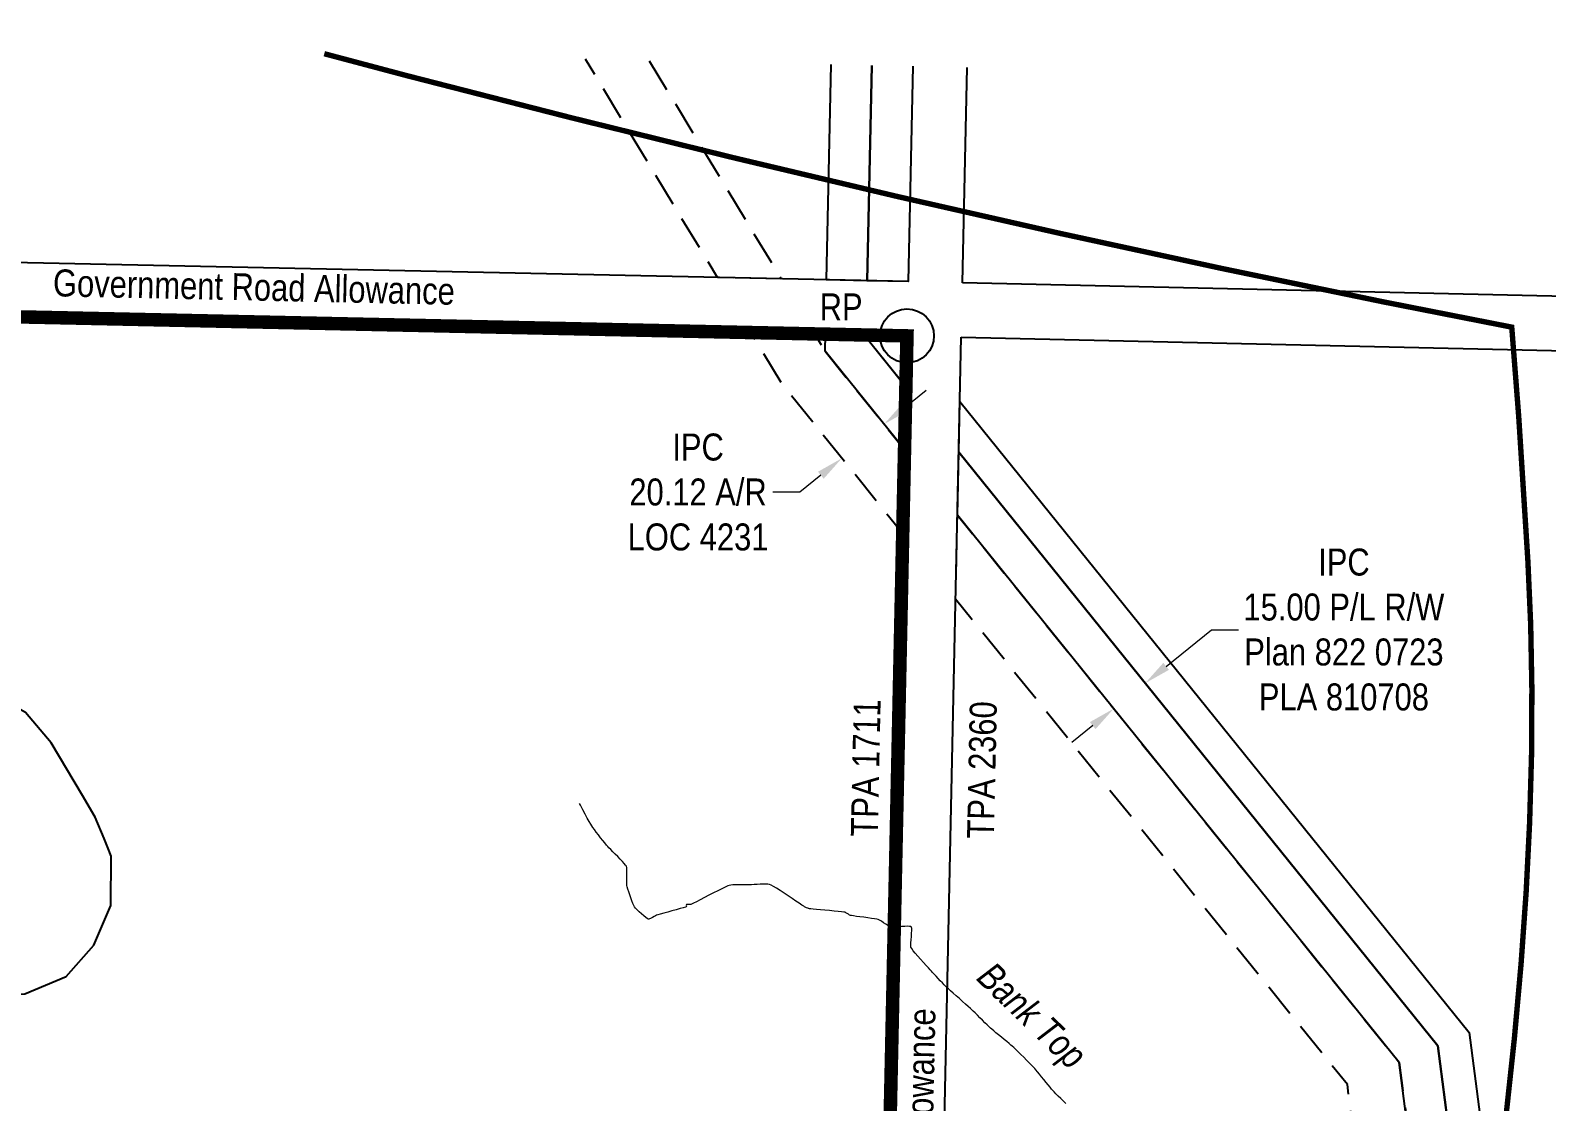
# Model space of a CAD drawing. Extents: x 402313 to 405098, y 6178605 to 6180387.
# Drawn here: x 402912 to 403474, y 6179245 to 6179642 of the extents above; entities that cross this region are included whole.
import ezdxf
from ezdxf.enums import TextEntityAlignment as Align

# ---------------------------------------------------------------- set-up
doc = ezdxf.new("R2010")
doc.units = 0
doc.header["$LTSCALE"] = 5
doc.header["$PDSIZE"] = 0.5
for name, pattern in [('CENTERLINEX3', [5, 2.5, -1, 0.5, -1]), ('DASHDOT2', [12.7, 6.35, -3.175, 0, -3.175]), ('foc-ACCESSROAD', [3.75, 2.5, -1.25])]:
    doc.linetypes.add(name, pattern=pattern)
doc.layers.get('Defpoints').update_dxf_attribs({"color": 9})
for name, color, linetype in [('35', 37, 'Continuous'), ('AS-WILDLIFE', 131, 'DASHDOT2'), ('C-AR', 13, 'foc-ACCESSROAD'), ('C-RW', 13, 'Continuous'), ('L-ROAD-T', 7, 'Continuous'), ('L-SEC', 7, 'Continuous'), ('T-WATER', 160, 'Continuous')]:
    doc.layers.add(name, color=color, linetype=linetype)
doc.layers.add('AS-TRAPPER BOUNDARY', color=7, linetype='CENTERLINEX3', true_color=0xb85c00, transparency=0.6)
doc.layers.add('AS-TRAPPER-T', color=7, linetype='Continuous', true_color=0xc26100)
for name, color, linetype, lineweight in [('C-AR-T', 13, 'Continuous', 9), ('C-RW-T', 13, 'Continuous', 9), ('T-ELEVATION', 48, 'Continuous', 18), ('T-TEXT', 48, 'Continuous', 18)]:
    doc.layers.add(name, color=color, linetype=linetype, lineweight=lineweight)
doc.styles.add('80', font='ARIALN.TTF', dxfattribs={"height": 10})
doc.styles.add('80CG', font='ARIALN.TTF', dxfattribs={"height": 10})
doc.styles.add('80L', font='ARIALN.TTF', dxfattribs={"height": 10})
doc.styles.add('foc-LtypeFont', font='ARIALN.TTF', dxfattribs={"height": 7.35})
doc.linetypes.add('foc-TOPO-flowdirection-NOLINE', pattern='A,0,[">",foc-LtypeFont,S=0.3,R=0,X=0,Y=-0.945],-20,[">",foc-LtypeFont,S=0.3,R=0,X=0,Y=-0.945],0', length=20)
doc.dimstyles.new('Compass 5 000', dxfattribs={"dimscale": 5, "dimtxt": 9, "dimasz": 2, "dimexe": 0.2, "dimexo": 0.0625, "dimgap": 0.5, "dimtad": 0, "dimtih": 1, "dimtoh": 1, "dimzin": 0, "dimdsep": 46, "dimtxsty": '80CG', "dimcen": 0.1, "dimse1": 1, "dimse2": 1, "dimclrd": 256, "dimclrt": 256, "dimaunit": 1, "dimadec": 4, "dimazin": 0, "dimtfac": 0.06, "dimtofl": 0, "dimtmove": 0, "dimatfit": 1, "dimfxl": 0.2, "dimtolj": 1, "dimtzin": 0, "dimlwd": -1, "dimarcsym": 0})

# ---------------------------------------------------------------- blocks, each defined once
blk = doc.blocks.new('RP')
at = {"layer": '35', "color": 3}
blk.add_circle((0, 0), 10, dxfattribs=at)
at = {"layer": '35', "color": 3, "style": '80'}
blk.add_attdef('RP_001', (-32.36, 5.75), '', height=10, dxfattribs=at)
blk = doc.blocks.new('*D492')
at = {"layer": 'C-AR-T', "transparency": 16777216}
for p, q in [((403236.45, 6179502.14), (403244.23, 6179508.42)), ((403205.23, 6179476.94), (403197.45, 6179470.66)), ((403197.45, 6179470.66), (403187.45, 6179470.66))]:
    blk.add_line(p, q, dxfattribs=at)
for points in [[(403235.4, 6179503.44), (403237.5, 6179500.85), (403228.67, 6179495.86)], [(403204.18, 6179478.24), (403206.28, 6179475.64), (403213.01, 6179483.22)]]:
    blk.add_solid(points, dxfattribs=at)
at = {"layer": 'Defpoints', "color": 0, "transparency": 16777216}
for p in [(403218.04, 6179509.03), (403202.38, 6179496.39), (403213.01, 6179483.22)]:
    blk.add_point(p, dxfattribs=at)
at = {"layer": 'C-AR-T', "transparency": 16777216, "insert": (403159.71, 6179470.66), "char_height": 10, "attachment_point": 5, "style": '80CG'}
blk.add_mtext('\\A1;IPC\\P20.12 A/R\\PLOC 4231', dxfattribs=at)
blk = doc.blocks.new('*D496')
at = {"layer": 'C-RW-T', "transparency": 16777216}
for p, q in [((403333.25, 6179406.09), (403350.09, 6179419.68)), ((403350.09, 6179419.68), (403360.09, 6179419.68)), ((403306.03, 6179384.11), (403298.24, 6179377.83))]:
    blk.add_line(p, q, dxfattribs=at)
for points in [[(403332.21, 6179407.39), (403334.3, 6179404.79), (403325.47, 6179399.81)], [(403304.98, 6179385.41), (403307.07, 6179382.81), (403313.81, 6179390.39)]]:
    blk.add_solid(points, dxfattribs=at)
at = {"layer": 'Defpoints', "color": 0, "transparency": 16777216}
for p in [(403325.47, 6179399.81), (403370.92, 6179343.51), (403359.25, 6179334.09)]:
    blk.add_point(p, dxfattribs=at)
at = {"layer": 'C-RW-T', "transparency": 16777216, "insert": (403399.17, 6179419.68), "char_height": 10, "attachment_point": 5, "style": '80CG'}
blk.add_mtext('\\A1;IPC\\P15.00 P/L R/W\\PPlan 822 0723\\PPLA 810708', dxfattribs=at)

msp = doc.modelspace()

# ---------------------------------------------------------------- linework, layer by layer
at = {"layer": 'AS-TRAPPER BOUNDARY', "const_width": 5, "flags": 128}
msp.add_lwpolyline([(403217.622, 6178623.996), (403219.874, 6178723.933), (403237.169, 6179528.604), (402431.657, 6179545.854), (402331.709, 6179547.604)], dxfattribs=at)
at = {"layer": 'AS-WILDLIFE', "const_width": 2, "flags": 128}
msp.add_lwpolyline([(403386.593, 6178620.134), (403386.102, 6178628.326), (403385.304, 6178652.123), (403385.103, 6178676.467), (403385.498, 6178701.394), (403386.49, 6178727.004), (403388.082, 6178753.385), (403390.282, 6178780.668), (403392.946, 6178807.552), (403396.189, 6178835.595), (403400.041, 6178865.055), (403404.565, 6178896.413), (403409.232, 6178926.455), (403414.698, 6178959.761), (403436.224, 6179084.468), (403444.841, 6179136.502), (403449.203, 6179164.618), (403453.024, 6179190.885), (403456.377, 6179215.814), (403459.298, 6179239.663), (403462.379, 6179268.275), (403464.849, 6179295.767), (403466.725, 6179322.33), (403468.016, 6179348.091), (403468.728, 6179373.19), (403468.86, 6179397.669), (403468.413, 6179421.595), (403467.386, 6179445.019), (403463.971, 6179498.777), (403461.388, 6179531.851), (403413.589, 6179541.256), (403353.895, 6179553.603), (403293.918, 6179566.609), (403233.682, 6179580.268), (403173.208, 6179594.576), (403112.517, 6179609.526), (403051.634, 6179625.114), (403021.133, 6179633.217)], dxfattribs=at)
at = {"layer": 'C-AR', "flags": 128}
for points in [[(403141.594, 6179630.637), (403190.595, 6179549.711), (403166.973, 6179550.215), (403117.958, 6179631.144)], [(403727.664, 6178612.337), (403665.173, 6178701.86), (403656.745, 6178713.926), (403450.33, 6179009.64), (403439.212, 6179025.568), (403435.509, 6179030.873), (403427.512, 6179042.329), (403427.274, 6179044.168), (403400.445, 6179251.031), (403255.185, 6179430.978), (403255.856, 6179462.181), (403419.668, 6179259.251), (403446.848, 6179049.686), (403456.122, 6179036.496), (403459.826, 6179031.19), (403465.403, 6179023.201), (403470.944, 6179015.263), (403681.681, 6178713.355), (403752.597, 6178611.767)]]:
    msp.add_lwpolyline(points, dxfattribs=at)
msp.add_lwpolyline([(403206.81, 6179522.938), (403236.263, 6179486.454), (403235.592, 6179455.25), (403191.153, 6179510.3), (403179.317, 6179529.838), (403202.936, 6179529.334), (403206.81, 6179522.938)], close=True, dxfattribs=at)
at = {"layer": 'C-RW'}
for points in [[(403224.086, 6179628.871), (403222.37, 6179549.033), (403207.378, 6179549.353), (403209.095, 6179629.192)], [(403239.318, 6179628.545), (403237.601, 6179548.709), (403222.37, 6179549.033), (403224.086, 6179628.871)], [(403752.597, 6178611.767), (403681.681, 6178713.355), (403470.944, 6179015.263), (403465.403, 6179023.201), (403464.211, 6179032.388), (403459.826, 6179031.19), (403439.212, 6179025.568), (403245.334, 6178972.678), (403245.471, 6178979.032), (403435.509, 6179030.873), (403456.122, 6179036.496), (403463.42, 6179038.487), (403433.994, 6179265.376), (403256.356, 6179485.432), (403256.762, 6179504.335), (403445.639, 6179270.354), (403476.082, 6179035.625), (403477.106, 6179027.729), (403483.43, 6179018.669), (403696.786, 6178713.01), (403767.702, 6178611.421)]]:
    msp.add_lwpolyline(points, dxfattribs=at)
for points in [[(403236.763, 6179509.706), (403236.263, 6179486.454), (403206.81, 6179522.938), (403206.946, 6179529.248), (403221.234, 6179528.943), (403236.763, 6179509.706)], [(403236.763, 6179509.706), (403221.233, 6179528.944), (403237.169, 6179528.604), (403236.763, 6179509.706)], [(403435.509, 6179030.873), (403245.471, 6178979.032), (403245.807, 6178994.666), (403427.274, 6179044.168), (403446.863, 6179049.568), (403419.668, 6179259.251), (403255.856, 6179462.181), (403256.356, 6179485.432), (403433.994, 6179265.376), (403463.42, 6179038.487), (403456.122, 6179036.496), (403435.509, 6179030.873)]]:
    msp.add_lwpolyline(points, close=True, dxfattribs=at)
at = {"layer": 'L-SEC'}
for p, q in [((403239.317, 6179628.545), (403237.601, 6179548.709)), ((403257.706, 6179548.255), (403259.422, 6179628.091)), ((403237.601, 6179548.709), (402834.851, 6179557.334)), ((403659.685, 6179539.176), (403257.706, 6179548.255)), ((402834.413, 6179537.229), (403237.169, 6179528.604)), ((403237.169, 6179528.604), (403228.521, 6179126.268)), ((403248.625, 6179125.811), (403257.274, 6179528.15)), ((403257.274, 6179528.15), (403659.247, 6179519.07))]:
    msp.add_line(p, q, dxfattribs=at)
at = {"layer": 'T-ELEVATION', "linetype": 'Continuous', "lineweight": 15, "elevation": 555}
msp.add_lwpolyline([(403296.004, 6179244.028), (403295.094, 6179244.94), (403294.152, 6179245.875), (403293.235, 6179246.783), (403292.403, 6179247.611), (403291.714, 6179248.31), (403291.226, 6179248.827), (403290.802, 6179249.319), (403290.221, 6179250.021), (403289.519, 6179250.881), (403288.738, 6179251.847), (403287.916, 6179252.867), (403287.092, 6179253.887), (403286.306, 6179254.857), (403285.596, 6179255.724), (403285.002, 6179256.435), (403284.564, 6179256.94), (403284.083, 6179257.451), (403283.373, 6179258.181), (403282.492, 6179259.074), (403281.496, 6179260.075), (403280.439, 6179261.129), (403279.379, 6179262.179), (403278.371, 6179263.17), (403277.473, 6179264.046), (403276.739, 6179264.751), (403276.226, 6179265.231), (403275.721, 6179265.671), (403275.01, 6179266.268), (403274.143, 6179266.982), (403273.175, 6179267.774), (403272.155, 6179268.604), (403271.137, 6179269.432), (403270.173, 6179270.219), (403269.314, 6179270.926), (403268.613, 6179271.513), (403268.122, 6179271.94), (403267.601, 6179272.429), (403266.895, 6179273.118), (403266.056, 6179273.949), (403265.138, 6179274.866), (403264.194, 6179275.812), (403263.278, 6179276.731), (403262.442, 6179277.565), (403261.74, 6179278.259), (403261.226, 6179278.756), (403260.704, 6179279.233), (403259.912, 6179279.943), (403258.918, 6179280.828), (403257.791, 6179281.828), (403256.598, 6179282.884), (403255.41, 6179283.937), (403254.294, 6179284.928), (403253.32, 6179285.798), (403252.555, 6179286.488), (403252.07, 6179286.94), (403251.619, 6179287.386), (403251.013, 6179288), (403250.299, 6179288.735), (403249.52, 6179289.543), (403248.722, 6179290.377), (403247.948, 6179291.19), (403247.244, 6179291.935), (403246.655, 6179292.565), (403246.226, 6179293.032), (403245.78, 6179293.52), (403245.09, 6179294.272), (403244.221, 6179295.223), (403243.238, 6179296.308), (403242.207, 6179297.46), (403241.194, 6179298.614), (403240.264, 6179299.705), (403239.482, 6179300.667), (403238.915, 6179301.433), (403238.627, 6179301.94), (403238.539, 6179302.576), (403238.564, 6179303.524), (403238.662, 6179304.673), (403238.79, 6179305.909), (403238.906, 6179307.121), (403238.971, 6179308.197), (403238.956, 6179308.884), (403238.894, 6179309.26), (403238.822, 6179309.431), (403238.776, 6179309.49), (403238.717, 6179309.537), (403238.543, 6179309.612), (403238.156, 6179309.686), (403237.447, 6179309.722), (403236.338, 6179309.689), (403235.095, 6179309.603), (403233.84, 6179309.497), (403232.696, 6179309.406), (403231.784, 6179309.363), (403231.226, 6179309.402), (403230.726, 6179309.618), (403230.05, 6179310.011), (403229.27, 6179310.511), (403228.454, 6179311.051), (403227.674, 6179311.561), (403227, 6179311.972), (403226.502, 6179312.216), (403226.005, 6179312.333), (403225.124, 6179312.483), (403223.957, 6179312.658), (403222.606, 6179312.848), (403221.17, 6179313.041), (403219.75, 6179313.23), (403218.445, 6179313.402), (403217.356, 6179313.549), (403216.583, 6179313.661), (403216.226, 6179313.728), (403215.904, 6179313.891), (403215.457, 6179314.168), (403214.969, 6179314.481), (403214.522, 6179314.755), (403214.199, 6179314.913), (403213.812, 6179314.971), (403212.936, 6179315.069), (403211.681, 6179315.199), (403210.158, 6179315.35), (403208.475, 6179315.512), (403206.745, 6179315.676), (403205.076, 6179315.833), (403203.58, 6179315.973), (403202.366, 6179316.086), (403201.544, 6179316.163), (403201.226, 6179316.193), (403201.036, 6179316.223), (403200.782, 6179316.269), (403200.596, 6179316.31), (403200.36, 6179316.404), (403199.928, 6179316.588), (403199.47, 6179316.791), (403199.157, 6179316.94), (403198.876, 6179317.124), (403198.206, 6179317.575), (403197.219, 6179318.241), (403195.99, 6179319.07), (403194.591, 6179320.008), (403193.096, 6179321.004), (403191.579, 6179322.005), (403190.113, 6179322.959), (403188.771, 6179323.812), (403187.627, 6179324.513), (403186.754, 6179325.009), (403186.226, 6179325.248), (403185.639, 6179325.34), (403184.809, 6179325.376), (403183.807, 6179325.367), (403182.703, 6179325.326), (403181.568, 6179325.264), (403180.471, 6179325.193), (403179.484, 6179325.125), (403178.677, 6179325.072), (403178.12, 6179325.045), (403177.52, 6179325.042), (403176.69, 6179325.05), (403175.706, 6179325.06), (403174.649, 6179325.066), (403173.594, 6179325.06), (403172.62, 6179325.034), (403171.804, 6179324.981), (403171.226, 6179324.893), (403170.705, 6179324.692), (403169.781, 6179324.264), (403168.537, 6179323.657), (403167.059, 6179322.916), (403165.432, 6179322.088), (403163.742, 6179321.219), (403162.073, 6179320.355), (403160.51, 6179319.543), (403159.139, 6179318.829), (403158.045, 6179318.26), (403157.312, 6179317.882), (403157.027, 6179317.741), (403156.791, 6179317.741), (403156.467, 6179317.77), (403156.226, 6179317.791), (403155.961, 6179317.808), (403155.604, 6179317.82), (403155.382, 6179317.783), (403155.353, 6179317.552), (403155.367, 6179317.184), (403155.34, 6179316.94), (403155.03, 6179316.835), (403154.223, 6179316.599), (403153.041, 6179316.263), (403151.604, 6179315.86), (403150.031, 6179315.422), (403148.444, 6179314.98), (403146.962, 6179314.566), (403145.705, 6179314.213), (403144.794, 6179313.952), (403144.35, 6179313.816), (403143.955, 6179313.629), (403143.398, 6179313.327), (403142.762, 6179312.979), (403142.132, 6179312.656), (403141.689, 6179312.461), (403141.42, 6179312.376), (403141.281, 6179312.357), (403141.226, 6179312.36), (403141.182, 6179312.372), (403141.058, 6179312.433), (403140.793, 6179312.607), (403140.317, 6179312.971), (403139.581, 6179313.585), (403138.761, 6179314.313), (403137.934, 6179315.082), (403137.177, 6179315.823), (403136.568, 6179316.466), (403136.185, 6179316.94), (403135.922, 6179317.427), (403135.587, 6179318.189), (403135.205, 6179319.149), (403134.8, 6179320.232), (403134.399, 6179321.362), (403134.025, 6179322.464), (403133.705, 6179323.461), (403133.464, 6179324.278), (403133.327, 6179324.839), (403133.27, 6179325.45), (403133.262, 6179326.311), (403133.283, 6179327.336), (403133.313, 6179328.439), (403133.333, 6179329.536), (403133.323, 6179330.542), (403133.264, 6179331.372), (403133.136, 6179331.94), (403132.863, 6179332.377), (403132.349, 6179333.003), (403131.65, 6179333.772), (403130.82, 6179334.638), (403129.917, 6179335.555), (403128.995, 6179336.477), (403128.109, 6179337.358), (403127.315, 6179338.153), (403126.669, 6179338.814), (403126.226, 6179339.297), (403125.767, 6179339.845), (403125.143, 6179340.61), (403124.403, 6179341.53), (403123.595, 6179342.546), (403122.77, 6179343.597), (403121.976, 6179344.622), (403121.261, 6179345.561), (403120.676, 6179346.354), (403120.27, 6179346.94), (403119.908, 6179347.543), (403119.348, 6179348.536), (403118.637, 6179349.826), (403117.825, 6179351.321), (403116.96, 6179352.929), (403116.091, 6179354.557), (403115.757, 6179355.187)], dxfattribs=at)
at = {"layer": 'T-WATER', "linetype": 'foc-TOPO-flowdirection-NOLINE', "flags": 128}
msp.add_lwpolyline([(403424.211, 6178619.274), (403415.246, 6178627.975), (403403.038, 6178635.886), (403384.509, 6178638.234), (403365.056, 6178638.59), (403349.38, 6178644.37), (403337.056, 6178653.367), (403326.871, 6178664.363), (403319.074, 6178677.306), (403312.462, 6178692.984), (403309.799, 6178712.095), (403318.57, 6178744.51), (403325.78, 6178758.44), (403343.93, 6178781.336), (403406.364, 6178827.858), (403410.047, 6178841.903), (403396.86, 6178848.791), (403379.101, 6178850.388), (403363.416, 6178855.198), (403349.621, 6178862.173), (403338.927, 6178872.473), (403313.965, 6178913.285), (403304.193, 6178923.388), (403269.963, 6178928.541), (403257.345, 6178937.401), (403247.276, 6178949.556), (403240.529, 6178964.438), (403237.414, 6178982.917), (403233.49, 6179044.839), (403225.765, 6179081.35), (403224.712, 6179101.032), (403220.305, 6179118.651), (403211.948, 6179131.809), (403201.575, 6179142.914), (403179.112, 6179161.997), (403163.055, 6179165.813), (403148.66, 6179157.876), (403135.762, 6179148.075), (403121.299, 6179141.412), (403084.049, 6179134.923), (403063.432, 6179134.305), (403051.39, 6179143.68), (403049.129, 6179162.085), (403050.258, 6179181.822), (403047.888, 6179201.129), (403041.182, 6179217.472), (403032.286, 6179229.325), (403016.71, 6179234.382), (402976.117, 6179231.359), (402962.879, 6179223.362), (402957.712, 6179208.692), (402959.711, 6179167.987), (402957.794, 6179150.455), (402950.127, 6179137.108), (402934.843, 6179132.159), (402921.792, 6179139.964), (402912.132, 6179151.351), (402903.952, 6179165.73), (402891.446, 6179198.526), (402884.043, 6179211.976), (402873.53, 6179223.439), (402859.437, 6179229.122), (402842.017, 6179231.166), (402826.474, 6179235.618), (402814.103, 6179244.308), (402804.937, 6179256.693), (402801.216, 6179275.139), (402803.464, 6179292.143), (402808.579, 6179306.628), (402815.819, 6179320.012), (402828.812, 6179328.058), (402842.935, 6179322.923), (402863.526, 6179300.218), (402875.17, 6179290.333), (402890.062, 6179284.451), (402910.155, 6179284.675), (402925.479, 6179291.145), (402935.668, 6179302.744), (402941.99, 6179317.414), (402942.1, 6179335.762), (402940.956, 6179338.568), (402939.458, 6179342.238), (402936.235, 6179350.137), (402931.434, 6179358.238), (402919.869, 6179377.754), (402910.337, 6179389.024), (402897.066, 6179396.393), (402866.372, 6179405.863), (402847.596, 6179406.012), (402834.869, 6179397.556), (402827.868, 6179384.246), (402814.814, 6179376.199), (402795.883, 6179377.007), (402781.118, 6179382.776), (402724.833, 6179416.446), (402703.749, 6179438.152), (402678.299, 6179477.847), (402684.34, 6179492.076), (402701.311, 6179490.496), (402717.938, 6179486.223), (402734.402, 6179490.688), (402737.573, 6179506.344), (402729.73, 6179520.076), (402724.313, 6179536.184), (402715.675, 6179548.899), (402683.401, 6179582.216), (402671.302, 6179591.527), (402654.652, 6179595.07), (402620.127, 6179588.088), (402608.866, 6179598.268), (402599.666, 6179610.165), (402600.55, 6179626.549), (402610.177, 6179637.327), (402616.078, 6179641.891)], dxfattribs=at)
at = {"layer": 'T-WATER'}
msp.add_lwpolyline([(402910.155, 6179284.675), (402925.479, 6179291.145), (402935.668, 6179302.744), (402941.99, 6179317.414), (402942.1, 6179335.762), (402940.956, 6179338.568), (402939.458, 6179342.238), (402936.235, 6179350.137), (402931.434, 6179358.238), (402919.869, 6179377.754), (402910.337, 6179389.024)], dxfattribs=at)

# ---------------------------------------------------------------- block references
at = {"layer": '35', "color": 5}
msp.add_blockref('RP', (403237.169, 6179528.604), dxfattribs=at).add_auto_attribs({'RP_001': 'RP'})

# ---------------------------------------------------------------- texts
at = {"layer": 'AS-TRAPPER-T', "style": '80L'}
for s, p in [('TPA 1711', (403226.325, 6179342.882)), ('TPA 2360', (403269.41, 6179342.127))]:
    msp.add_text(s, height=9.9941, rotation=88.76906, dxfattribs=at).set_placement(p)
at = {"layer": 'L-ROAD-T', "style": '80L'}
for rotation, p in [(358.77323, (402995.052, 6179546.714)), (88.7687, (403241.135, 6179204.822))]:
    msp.add_text('Government Road Allowance', height=10, rotation=rotation, dxfattribs=at).set_placement(p, align=Align.MIDDLE_CENTER)
at = {"layer": 'T-TEXT', "insert": (403269.412, 6179297.284), "char_height": 9.99628, "attachment_point": 1, "rotation": 316.12199, "style": '80L'}
msp.add_mtext_dynamic_manual_height_columns('{\\fArial Narrow|b0|i1|c0|p34;Bank Top}', width=48.89263, gutter_width=50, heights=[0], dxfattribs=at)

# ---------------------------------------------------------------- dimensions: what is measured, and where the dimension line sits
at = {"layer": 'C-AR-T'}
dim = msp.add_aligned_dim(p1=(403218.037, 6179509.031), p2=(403202.38, 6179496.392), distance=16.926, text='IPC\\P20.12 A/R\\PLOC 4231', dimstyle='Compass 5 000', dxfattribs=at)
dim.commit()
dim.dimension.update_dxf_attribs({"geometry": '*D492', "text_midpoint": (403159.714, 6179470.66)})
at = {"layer": 'C-RW-T'}
dim = msp.add_linear_dim(base=(403325.473, 6179399.81), p1=(403359.254, 6179334.092), p2=(403370.921, 6179343.51), angle=38.91204, text='IPC\\P15.00 P/L R/W\\PPlan 822 0723\\PPLA 810708', dimstyle='Compass 5 000', dxfattribs=at)
dim.commit()
dim.dimension.update_dxf_attribs({"geometry": '*D496', "text_midpoint": (403399.172, 6179419.679), "dimtype": 161})

doc.saveas('drawing.dxf')
